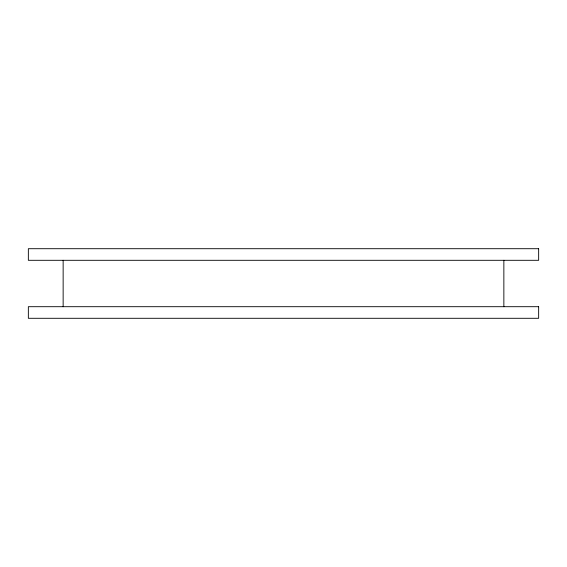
<?xml version="1.0" encoding="UTF-8"?>
<svg xmlns="http://www.w3.org/2000/svg" width="567" height="567" viewBox="0 0 567 567"><rect width="100%" height="100%" fill="white"/><g stroke="black" fill="none" stroke-linecap="round" stroke-linejoin="round"><path stroke-width="0.85" d="M503.857 260.303L503.857 306.697M63.143 260.303L63.143 306.697M538.65 248.707L28.35 248.707L28.35 260.303L538.65 260.303L538.65 248.707M538.65 306.697L28.35 306.697L28.35 318.293L538.65 318.293L538.65 306.697"/></g></svg>
